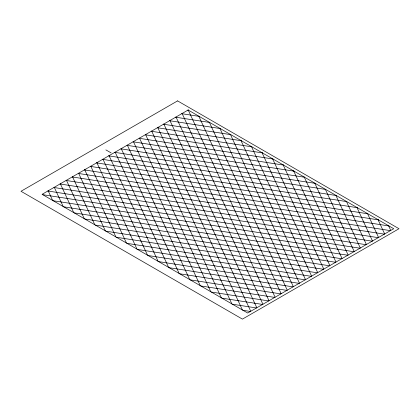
<?xml version="1.0" encoding="UTF-8"?>
<svg xmlns="http://www.w3.org/2000/svg" width="420" height="420" viewBox="0 0 420 420"><rect width="100%" height="100%" fill="white"/><g stroke="black" fill="none" stroke-linecap="round" stroke-linejoin="round"><path stroke-width="0.63" d="M187.85 110.171L188.591 110.282M181.766 113.683L199.133 116.371M175.675 117.201L209.68 122.456M169.585 120.713L220.222 128.546M163.501 124.226L230.764 134.636M157.411 127.743L241.311 140.721M151.326 131.255L251.853 146.811M145.236 134.773L262.4 152.896M139.151 138.285L272.942 158.986M133.061 141.803L283.484 165.071M126.977 145.315L294.031 171.16M120.886 148.832L304.574 177.245M114.802 152.345L315.116 183.335M108.712 155.857L325.663 189.42M102.627 159.374L336.205 195.51M96.537 162.887L346.747 201.595M90.452 166.404L357.294 207.685M84.362 169.916L367.836 213.77M78.272 173.434L378.383 219.859M72.188 176.946L388.925 225.944M66.098 180.464L390.411 230.633M60.013 183.976L384.326 234.145M53.923 187.493L378.236 237.662M47.838 191.006L372.151 241.174M42.672 194.665L366.062 244.692M53.219 200.75L359.977 248.204M63.761 206.84L353.887 251.722M74.303 212.924L347.802 255.234M84.851 219.014L341.712 258.752M95.392 225.099L335.627 262.264M105.94 231.189L329.537 265.781M116.482 237.274L323.453 269.294M127.024 243.364L317.363 272.806M137.571 249.448L311.278 276.323M148.113 255.539L305.188 279.836M158.655 261.623L299.103 283.353M169.202 267.713L293.013 286.865M179.744 273.798L286.923 290.383M190.286 279.888L280.838 293.895M200.834 285.973L274.748 297.413M211.376 292.063L268.663 300.925M221.923 298.153L262.574 304.437M232.465 304.238L256.489 307.955M243.007 310.328L250.399 311.467M105.877 149.888L111.153 152.927M388.574 225.745L390.752 230.438M378.031 219.655L384.662 233.951M367.484 213.57L378.578 237.468M356.942 207.48L372.488 240.98M346.395 201.395L366.403 244.498M335.853 195.305L360.313 248.01M325.311 189.221L354.228 251.528M314.764 183.131L348.138 255.04M304.222 177.041L342.053 258.552M293.68 170.956L335.963 262.07M283.132 164.866L329.879 265.582M272.591 158.781L323.788 269.099M262.043 152.691L317.704 272.612M251.501 146.606L311.614 276.129M240.959 140.516L305.524 279.641M230.412 134.431L299.439 283.159M219.87 128.341L293.349 286.671M209.328 122.257L287.264 290.183M198.781 116.167L281.174 293.701M188.191 109.972L275.09 297.213M182.102 113.489L269 300.731M176.012 117.002L262.915 304.243M169.927 120.519L256.825 307.76M163.837 124.031L250.74 311.272M157.752 127.549L242.424 309.986M151.662 131.061L231.877 303.901M145.577 134.578L221.335 297.812M139.487 138.091L210.793 291.727M133.403 141.603L200.246 285.637M127.312 145.121L189.703 279.552M121.228 148.633L179.161 273.462M115.138 152.15L168.614 267.372M109.053 155.662L158.072 261.287M102.963 159.18L147.525 255.197M96.878 162.692L136.983 249.113M90.788 166.21L126.441 243.023M84.698 169.722L115.894 236.938M78.614 173.24L105.352 230.848M72.523 176.752L94.81 224.763M66.439 180.264L84.263 218.673M60.349 183.782L73.721 212.588M54.264 187.294L63.173 206.498M48.174 190.811L52.631 200.413M177.576 100.884L21 191.279L242.424 319.116L399 228.722L177.576 100.884M188.123 110.014L42.089 194.323L247.695 313.031L393.729 228.722L188.123 110.014"/></g></svg>
